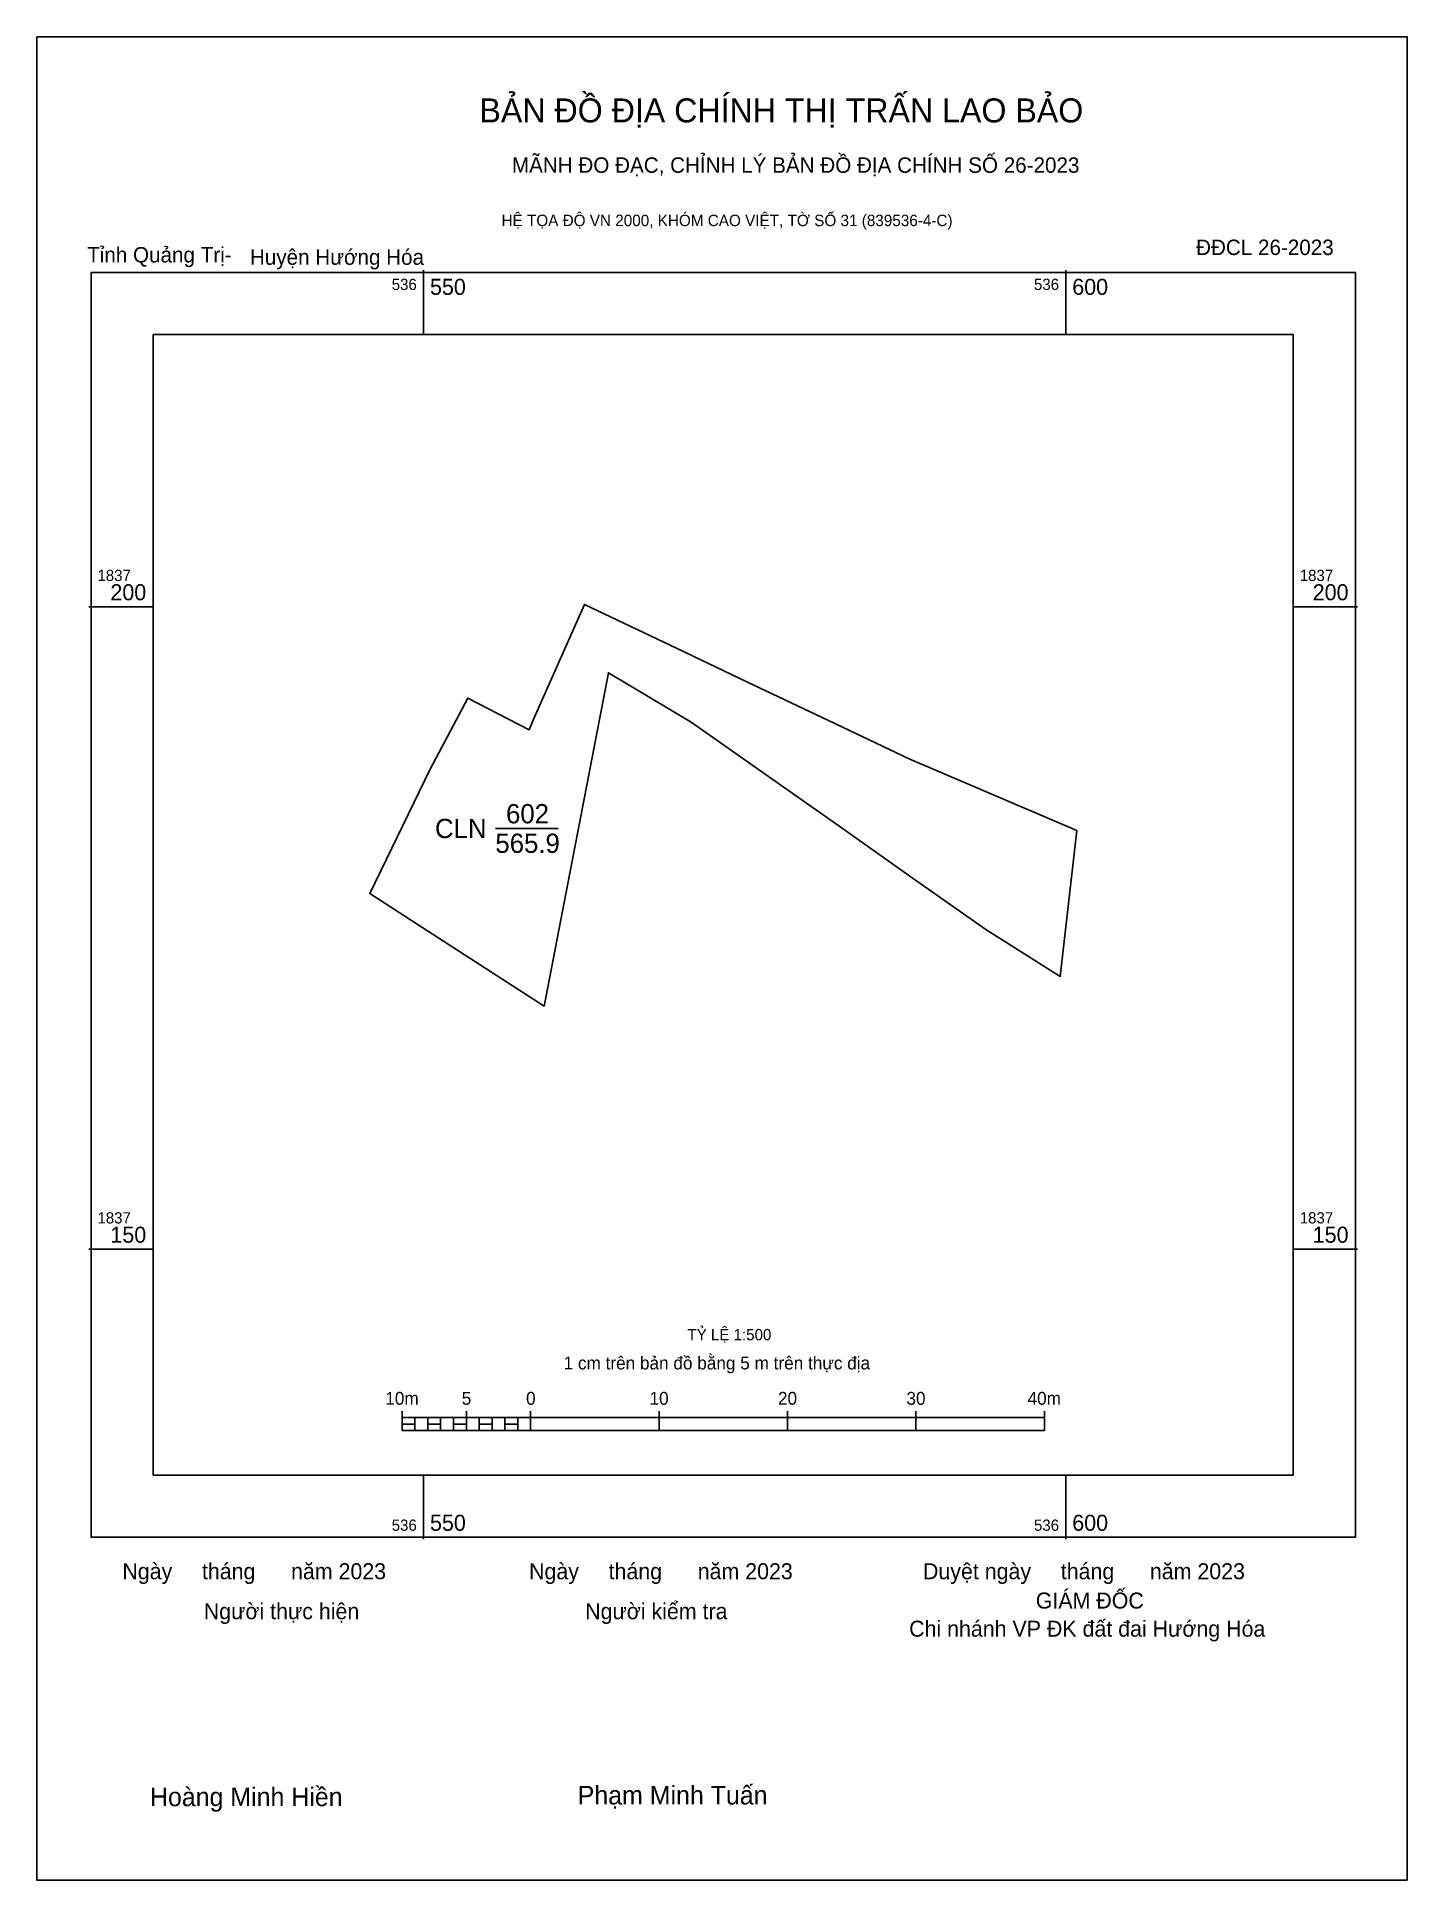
# Model space of a CAD drawing. Extents: x 536109 to 536627, y 1836609 to 1837244.
# Drawn here: x 536519.9 to 536626.6, y 1837100.9 to 1837244.4 of the extents above.
import ezdxf

# ---------------------------------------------------------------- set-up
doc = ezdxf.new("R2010")
doc.units = 0
for name, color, linetype in [('Level 10', 7, 'Continuous'), ('Level 13', 7, 'Continuous'), ('Level 15', 7, 'Continuous'), ('Level 27', 7, 'Continuous'), ('Level 6', 7, 'Continuous'), ('Level 62', 7, 'Continuous'), ('Level 63', 7, 'Continuous'), ('Level 9', 7, 'Continuous')]:
    doc.layers.add(name, color=color, linetype=linetype)

msp = doc.modelspace()

# ---------------------------------------------------------------- linework, layer by layer
at = {"layer": 'Level 10'}
msp.add_line((536555.59, 1837182.74), (536560.48, 1837182.74), dxfattribs=at)
msp.add_lwpolyline([(536575.21, 1837194.14), (536581.53, 1837191.14), (536587.85, 1837188.13), (536600.85, 1837182.58), (536599.55, 1837171.22), (536593.76, 1837174.88), (536588.04, 1837178.91), (536582.32, 1837182.94), (536576.6, 1837186.97), (536570.84, 1837191.02), (536564.39, 1837194.86), (536559.39, 1837168.92), (536549.5, 1837175.3), (536545.81, 1837177.67), (536550.51, 1837187.36), (536553.45, 1837192.89), (536558.21, 1837190.43), (536558.51, 1837191.11), (536562.52, 1837200.18), (536569.75, 1837196.74)], close=True, dxfattribs=at)
at = {"layer": 'Level 15'}
msp.add_lwpolyline([(536519.89, 1837244.35), (536626.57, 1837244.35), (536626.57, 1837100.89), (536519.89, 1837100.89)], close=True, dxfattribs=at)
at = {"layer": 'Level 27'}
for p, q in [((536562.52, 1837200.18), (536562.52, 1837200.18)), ((536575.21, 1837194.14), (536575.21, 1837194.14)), ((536553.45, 1837192.89), (536553.45, 1837192.89)), ((536570.84, 1837191.02), (536570.84, 1837191.02)), ((536581.53, 1837191.14), (536581.53, 1837191.14)), ((536550.51, 1837187.36), (536550.51, 1837187.36)), ((536576.6, 1837186.97), (536576.6, 1837186.96)), ((536600.85, 1837182.58), (536600.85, 1837182.58)), ((536588.04, 1837178.91), (536588.04, 1837178.91)), ((536545.81, 1837177.67), (536545.81, 1837177.67)), ((536593.76, 1837174.88), (536593.76, 1837174.88)), ((536599.55, 1837171.22), (536599.55, 1837171.22)), ((536559.39, 1837168.92), (536559.39, 1837168.92))]:
    msp.add_line(p, q, dxfattribs=at)
at = {"layer": 'Level 62'}
msp.add_lwpolyline([(536528.95, 1837221.18), (536617.71, 1837221.18), (536617.71, 1837132.42), (536528.95, 1837132.42)], close=True, dxfattribs=at)
at = {"layer": 'Level 63'}
for p, q in [((536550, 1837226.18), (536550, 1837221.18)), ((536600, 1837226.18), (536600, 1837221.18)), ((536523.95, 1837200), (536528.95, 1837200)), ((536617.71, 1837200), (536622.71, 1837200)), ((536523.95, 1837150), (536528.95, 1837150)), ((536617.71, 1837150), (536622.71, 1837150)), ((536548.33, 1837137.39), (536548.33, 1837135.89)), ((536548.33, 1837136.89), (536598.33, 1837136.89)), ((536549.33, 1837136.89), (536549.33, 1837135.89)), ((536550.33, 1837136.89), (536550.33, 1837135.89)), ((536551.33, 1837136.89), (536551.33, 1837135.89)), ((536552.33, 1837136.89), (536552.33, 1837135.89)), ((536553.33, 1837137.39), (536553.33, 1837135.89)), ((536553.33, 1837136.89), (536553.33, 1837135.89)), ((536554.33, 1837136.89), (536554.33, 1837135.89)), ((536555.33, 1837136.89), (536555.33, 1837135.89)), ((536556.33, 1837136.89), (536556.33, 1837135.89)), ((536557.33, 1837136.89), (536557.33, 1837135.89)), ((536558.33, 1837137.39), (536558.33, 1837135.89)), ((536558.33, 1837136.89), (536558.33, 1837135.89)), ((536568.33, 1837137.39), (536568.33, 1837135.89)), ((536578.33, 1837137.39), (536578.33, 1837135.89)), ((536588.33, 1837137.39), (536588.33, 1837135.89)), ((536598.33, 1837137.39), (536598.33, 1837135.89)), ((536548.33, 1837135.89), (536598.33, 1837135.89)), ((536550, 1837132.42), (536550, 1837127.42)), ((536600, 1837132.42), (536600, 1837127.42))]:
    msp.add_line(p, q, dxfattribs=at)
for points in [[(536524.11, 1837226.02), (536622.55, 1837226.02), (536622.55, 1837127.58), (536524.11, 1837127.58)], [(536548.33, 1837136.39), (536549.33, 1837136.39), (536549.33, 1837135.89), (536548.33, 1837135.89)], [(536548.33, 1837136.39), (536549.33, 1837136.39), (536549.33, 1837135.89), (536548.33, 1837135.89)], [(536550.33, 1837136.39), (536551.33, 1837136.39), (536551.33, 1837135.89), (536550.33, 1837135.89)], [(536552.33, 1837136.39), (536553.33, 1837136.39), (536553.33, 1837135.89), (536552.33, 1837135.89)], [(536554.33, 1837136.39), (536555.33, 1837136.39), (536555.33, 1837135.89), (536554.33, 1837135.89)], [(536556.33, 1837136.39), (536557.33, 1837136.39), (536557.33, 1837135.89), (536556.33, 1837135.89)]]:
    msp.add_lwpolyline(points, close=True, dxfattribs=at)

# ---------------------------------------------------------------- texts
at = {"layer": 'Level 13'}
for s, p in [('602', (536556.42, 1837183.14)), ('CLN', (536550.89, 1837181.99)), ('565.9', (536555.59, 1837180.84))]:
    msp.add_text(s, height=1.5, dxfattribs=at).set_placement(p)
at = {"layer": 'Level 6'}
msp.add_text('TỶ LỆ 1:500', height=0.879, dxfattribs=at).set_placement((536570.54, 1837142.91))
at = {"layer": 'Level 63'}
for s, height, p in [('BẢN ĐỒ ĐỊA CHÍNH THỊ TRẤN LAO BẢO', 1.8718, (536554.35, 1837237.69)), ('MÃNH ĐO ĐẠC, CHỈNH LÝ BẢN ĐỒ ĐỊA CHÍNH SỐ 26-2023', 1.2011, (536556.88, 1837233.77)), ('HỆ TỌA ĐỘ VN 2000, KHÓM CAO VIỆT, TỜ SỐ 31 (839536-4-C)', 0.8891, (536556.07, 1837229.62)), ('536', 0.875, (536547.52, 1837224.65)), ('550', 1.25, (536550.5, 1837224.27)), ('536', 0.875, (536597.52, 1837224.65)), ('600', 1.25, (536600.5, 1837224.27)), ('1837', 0.875, (536524.61, 1837202)), ('1837', 0.875, (536618.21, 1837202)), ('200', 1.25, (536525.62, 1837200.5)), ('200', 1.25, (536619.22, 1837200.5)), ('D', 0.00501, (536545.81, 1837177.67)), ('1837', 0.875, (536524.61, 1837152)), ('1837', 0.875, (536618.21, 1837152)), ('150', 1.25, (536525.62, 1837150.5)), ('150', 1.25, (536619.22, 1837150.5)), ('1 cm trên bản đồ bằng 5 m trên thực địa', 1, (536560.9, 1837140.64)), ('10m', 1, (536547.02, 1837137.89)), ('5', 1, (536552.97, 1837137.89)), ('0', 1, (536557.98, 1837137.89)), ('10', 1, (536567.59, 1837137.89)), ('20', 1, (536577.59, 1837137.89)), ('30', 1, (536587.59, 1837137.89)), ('40m', 1, (536597.02, 1837137.89)), ('550', 1.25, (536550.5, 1837128.08)), ('600', 1.25, (536600.5, 1837128.08)), ('536', 0.875, (536547.52, 1837128.08)), ('536', 0.875, (536597.52, 1837128.08)), ('Ngày     tháng      năm 2023', 1.2442, (536526.55, 1837124.31)), ('Ngày     tháng      năm 2023', 1.2442, (536558.21, 1837124.31)), ('Duyệt ngày     tháng      năm 2023', 1.2442, (536588.88, 1837124.31)), ('GIÁM ĐỐC', 1.244, (536597.66, 1837122.03)), ('Người thực hiện', 1.2442, (536532.89, 1837121.2)), ('Người kiểm tra', 1.2442, (536562.58, 1837121.2)), ('Chi nhánh VP ĐK đất đai Hướng Hóa', 1.2442, (536587.8, 1837119.84)), ('Hoàng Minh Hiền', 1.4512, (536528.7, 1837106.65)), ('Phạm Minh Tuấn', 1.4512, (536562, 1837106.78))]:
    msp.add_text(s, height=height, dxfattribs=at).set_placement(p)
at = {"layer": 'Level 9'}
for s, p in [('ĐĐCL 26-2023', (536610.14, 1837227.37)), ('Tỉnh Quảng Trị-', (536523.81, 1837226.79)), ('Huyện Hướng Hóa', (536536.48, 1837226.61))]:
    msp.add_text(s, height=1.2011, dxfattribs=at).set_placement(p)

doc.saveas('drawing.dxf')
